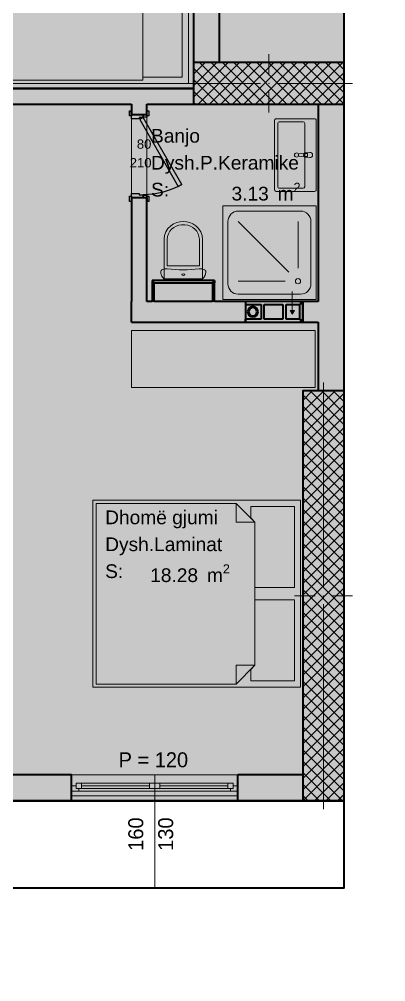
# Model space of a CAD drawing. Header units: millimetres. Extents: x 172821 to 253959, y -36092 to 17885.
# Drawn here: x 216482 to 220011, y -26089 to -16818 of the extents above; entities that cross this region are included whole.
import ezdxf
from ezdxf.enums import TextEntityAlignment as Align

# ---------------------------------------------------------------- set-up
doc = ezdxf.new("R2010")
doc.units = ezdxf.units.MM
doc.header["$MEASUREMENT"] = 0
doc.linetypes.add('Long Dashed', pattern=[2700, 1500, -1200])
for name, color, linetype, lineweight in [('A - Fill zone_Pen_No__22', 8, 'Continuous', 35), ('A - kanalet e ventilimit_Pen_No__22', 8, 'Continuous', 35), ('A - Mobilimi_Pen_No__18', 9, 'Continuous', 15), ('A - Muret_Pen_No__22', 8, 'Continuous', 35), ('A - Pllaka meskatit_Pen_No__121', 255, 'Continuous', 0), ('A - Pllaka meskatit_Pen_No__22', 8, 'Continuous', 35), ('A - Sanitaria_Pen_No__18', 9, 'Continuous', 15), ('A - Shtyllat_Pen_No__101', 252, 'Continuous', 13), ('A - Shtyllat_Pen_No__22', 8, 'Continuous', 35), ('ARCHICAD Doors_Pen_No__42', 8, 'Continuous', 25), ('ARCHICAD Windows_Pen_No__101', 252, 'Continuous', 13), ('ARCHICAD Zone Stamps_Pen_No__101', 252, 'Continuous', 13)]:
    doc.layers.add(name, color=color, linetype=linetype, lineweight=lineweight)
for name, color, linetype, lineweight, true_color in [('A - Fill zone_Pen_No__255', 7, 'Continuous', 13, 0xe8e8e8), ('A - Fleta_Pen_No__61', 7, 'Continuous', 20, 0x6a6a6a), ('A - kanalet e ventilimit_Pen_No__176', 7, 'Continuous', 15, 0x93a0c6), ('A - kanalet e ventilimit_Pen_No__82', 7, 'Continuous', 20, 0xaaaaaa), ('A - Muret_Pen_No__82', 7, 'Continuous', 20, 0xaaaaaa), ('ARCHICAD Door Markers_Pen_No__112', 7, 'Continuous', 13, 0xd5aaaa), ('ARCHICAD Window Markers_Pen_No__111', 7, 'Continuous', 13, 0xccccff), ('Model Unit - Zone_Pen_No__102', 7, 'Continuous', 13, 0xcccccc)]:
    doc.layers.add(name, color=color, linetype=linetype, lineweight=lineweight, true_color=true_color)
for name, color, linetype in [('A - kanalet e ventilimit', 7, 'Continuous'), ('A - Muret', 7, 'Continuous'), ('A - Pllaka meskatit', 7, 'Continuous'), ('A - Shtyllat', 7, 'Continuous'), ('ARCHICAD Window Markers', 7, 'Continuous'), ('Model Unit - Zone', 7, 'Continuous')]:
    doc.layers.add(name, color=color, linetype=linetype)
doc.styles.add('GENERATED_STYLE_1', font='GOTHIC.TTF')
doc.styles.add('GENERATED_STYLE_2', font='arial.ttf')
pattern_1 = [(45, (0, 0), (-55.154327, 55.154327), []), (135, (0, 0), (55.154327, 55.154327), [])]

# ---------------------------------------------------------------- blocks, each defined once
blk = doc.blocks.new('Slab_2', base_point=(200111.1, -17336.2))
at = {"layer": 'A - Pllaka meskatit_Pen_No__121', "color": 255, "linetype": 'Continuous', "lineweight": 0, "flags": 128}
blk.add_lwpolyline([(200111.1, -17336.2), (201811.1, -17336.2), (201811.1, -27491.2), (208931.1, -27491.2), (208931.1, -25184.9), (213281.1, -25184.9), (213281.1, -24347.5), (216161.1, -24347.5), (219611.1, -24347.5), (219611.1, -19536.2), (219611.1, -17236.2), (219611.1, -15266.2), (220011.1, -15266.2), (220011.1, -11608.9), (218411.1, -11608.9), (218411.1, -10266.2), (200461.1, -10266.2), (200461.1, -14466.2), (200111.1, -14466.2)], close=True, dxfattribs=at)
blk = doc.blocks.new('Slab_4', base_point=(213281.1, -25184.9))
at = {"layer": 'A - Pllaka meskatit_Pen_No__22', "color": 8, "linetype": 'Continuous', "lineweight": 35, "flags": 128}
blk.add_lwpolyline([(213281.1, -25184.9), (219611.1, -25184.9), (219611.1, -24347.5), (213281.1, -24347.5)], close=True, dxfattribs=at)
blk = doc.blocks.new('Dhomë gjumi_Dysh.Laminat _20', base_point=(217885.2, -21882.7))
at = {"layer": 'ARCHICAD Zone Stamps_Pen_No__101', "color": 252, "lineweight": 13, "insert": (217742.4, -22068.4), "char_height": 132, "attachment_point": 1, "style": 'GENERATED_STYLE_2'}
blk.add_mtext('\\A1;{\\pql;\\pt0,6060;\\fArial|b0|i0|c0|p34;18.28\\fArial|b0|i0|c0|p34;\\A1{\\H.66x;\\S^  ;}\\fArial|b0|i0|c0|p34; m\\fArial|b0|i0|c0|p34;\\A1{\\H.66x;\\S2^  ;}}', dxfattribs=at)
at = {"layer": 'ARCHICAD Zone Stamps_Pen_No__101', "color": 252, "lineweight": 13, "style": 'GENERATED_STYLE_2'}
for tag, p in [('ROOM_NAME', (217308.9, -21549.8)), ('DUMMY_849', (218461.5, -21519.7)), ('DUMMY_850', (218461.5, -21779)), ('ROOM_NUMBER', (217308.9, -21809.1)), ('measuredAreaCode', (217308.9, -22068.4))]:
    blk.add_attdef(tag, text='', height=132, dxfattribs=at).set_placement(p, align=Align.TOP_LEFT)
blk = doc.blocks.new('Banjo_Dysh.P.Keramike_21', base_point=(218447.5, -18207.8))
at = {"layer": 'ARCHICAD Zone Stamps_Pen_No__101', "color": 252, "lineweight": 13, "insert": (218525.6, -18393.6), "char_height": 132, "attachment_point": 1, "style": 'GENERATED_STYLE_2'}
blk.add_mtext('\\A1;{\\pql;\\pt0,6060;\\fArial|b0|i0|c0|p34;3.13\\fArial|b0|i0|c0|p34;\\A1{\\H.66x;\\S^  ;}\\fArial|b0|i0|c0|p34; m\\fArial|b0|i0|c0|p34;\\A1{\\H.66x;\\S2^  ;}}', dxfattribs=at)
at = {"layer": 'ARCHICAD Zone Stamps_Pen_No__101', "color": 252, "lineweight": 13, "style": 'GENERATED_STYLE_2'}
for tag, p in [('ROOM_NAME', (217750.5, -17875)), ('DUMMY_849', (219144.4, -17844.8)), ('ROOM_NUMBER', (217750.5, -18134.3)), ('DUMMY_850', (219144.4, -18104.1)), ('measuredAreaCode', (217750.5, -18393.6))]:
    blk.add_attdef(tag, text='', height=132, dxfattribs=at).set_placement(p, align=Align.TOP_LEFT)
blk = doc.blocks.new('Shower Tray 25_2')
at = {"layer": 'A - Sanitaria_Pen_No__18', "color": 9, "linetype": 'Continuous', "lineweight": 15}
for p, q in [((750, 850), (150, 850)), ((50, 750), (50, 150)), ((175, 300), (175, 750)), ((263.4, 263.4), (750, 750)), ((850, 150), (850, 750)), ((300, 175), (750, 175)), ((150, 50), (750, 50))]:
    blk.add_line(p, q, dxfattribs=at)
at = {"layer": 'A - Sanitaria_Pen_No__18', "color": 9, "linetype": 'Continuous', "lineweight": 15, "flags": 128}
blk.add_lwpolyline([(900, 0), (900, 900), (0, 900), (0, 0)], close=True, dxfattribs=at)
at = {"layer": 'A - Sanitaria_Pen_No__18', "color": 9, "linetype": 'Continuous', "lineweight": 15}
blk.add_circle((175, 175), 25, dxfattribs=at)
for centre, start, end in [((150, 750), 90, 180), ((750, 750), 0, 90), ((150, 150), 180, 270), ((750, 150), 270, 0)]:
    blk.add_arc(centre, 100, start, end, dxfattribs=at)
blk = doc.blocks.new('Slab_6', base_point=(200111.1, -17336.2))
at = {"layer": 'A - Pllaka meskatit_Pen_No__22', "color": 8, "linetype": 'Continuous', "lineweight": 35, "flags": 128}
blk.add_lwpolyline([(200111.1, -17336.2), (201811.1, -17336.2), (201811.1, -27491.2), (208931.1, -27491.2), (208931.1, -25184.9), (213281.1, -25184.9), (213281.1, -24347.5), (216161.1, -24347.5), (219611.1, -24347.5), (219611.1, -19536.2), (219611.1, -17236.2), (219611.1, -15266.2), (220011.1, -15266.2), (220011.1, -11608.9), (218411.1, -11608.9), (218411.1, -10266.2), (200461.1, -10266.2), (200461.1, -14466.2), (200111.1, -14466.2)], close=True, dxfattribs=at)
blk = doc.blocks.new('Double Sash Window 25_2')
at = {"layer": 'ARCHICAD Windows_Pen_No__101', "color": 252, "linetype": 'Continuous', "lineweight": 13}
for p, q in [((-1200, 105), (1200, 105)), ((1200, 105), (-1200, 105)), ((-1200, 105), (-1200, -95)), ((-1200, 0), (-1200, 105)), ((1200, -95), (1200, 105)), ((1200, 0), (1200, 105)), ((-1200, 0), (-1155, 0)), ((-1200, -50), (-1200, 0)), ((-1200, -50), (-1200, 0)), ((-1155, 25), (-1105, 25)), ((-1155, -25), (-1155, 25)), ((-1155, 0), (-1155, -25)), ((-1105, 25), (-50, 25)), ((-1105, 25), (-1105, -25)), ((-1105, 25), (-50, 25)), ((-1105, 0), (-50, 0)), ((-50, -25), (-50, 25)), ((-50, 25), (0, 25)), ((0, 25), (0, -25)), ((0, 25), (50, 25)), ((0, -25), (0, 25)), ((50, 25), (1105, 25)), ((50, 25), (50, -25)), ((50, 25), (1105, 25)), ((50, 0), (1105, 0)), ((1105, -25), (1105, 25)), ((1105, 25), (1155, 25)), ((1155, 25), (1155, -25)), ((1155, -25), (1155, 0)), ((1155, 0), (1200, 0)), ((1200, -50), (1200, 0)), ((1200, -50), (1200, 0)), ((-1130, -50), (-1200, -50)), ((-1200, -145), (-1200, -50)), ((-1155, -25), (-1130, -25)), ((-1105, -25), (-1155, -25)), ((-1130, -25), (-1130, -50)), ((0, -50), (-1130, -50)), ((-50, -25), (-1105, -25)), ((0, -25), (-50, -25)), ((50, -25), (0, -25)), ((1130, -50), (0, -50)), ((1105, -25), (50, -25)), ((1155, -25), (1105, -25)), ((1130, -50), (1130, -25)), ((1130, -25), (1155, -25)), ((1200, -50), (1130, -50)), ((1200, -145), (1200, -50)), ((-1200, -95), (1200, -95)), ((-1200, -145), (1200, -145))]:
    blk.add_line(p, q, dxfattribs=at)
blk = doc.blocks.new('W Marker 25_31')
at = {"layer": 'ARCHICAD Window Markers_Pen_No__111', "color": 254, "linetype": 'Continuous', "lineweight": 13, "true_color": 0xccccff}
blk.add_line((476, -1090), (476, 0), dxfattribs=at)
at = {"layer": 'ARCHICAD Window Markers_Pen_No__111', "color": 254, "lineweight": 13, "true_color": 0xccccff, "insert": (240.9, 32.3), "char_height": 144, "attachment_point": 7, "style": 'GENERATED_STYLE_1'}
blk.add_mtext('\\A1;{\\pql;\\pt0;\\fCentury Gothic|b0|i0|c0|p34;P = 0\\fCentury Gothic|b0|i0|c0|p34;\\A1{\\H.66x;\\S^  ;}\\fCentury Gothic|b0|i0|c0|p34;\\fCentury Gothic|b0|i0|c0|p34;}', dxfattribs=at)
at = {"layer": 'ARCHICAD Window Markers_Pen_No__111', "color": 254, "lineweight": 13, "true_color": 0xccccff, "char_height": 144, "attachment_point": 7, "rotation": 270, "style": 'GENERATED_STYLE_1'}
for s, insert in [('\\A1;{\\pql;\\pt0;\\fCentury Gothic|b0|i0|c0|p34;250\\fCentury Gothic|b0|i0|c0|p34;\\A1{\\H.66x;\\S^  ;}\\fCentury Gothic|b0|i0|c0|p34;\\fCentury Gothic|b0|i0|c0|p34;}', (256.4, -392.5)), ('\\A1;{\\pql;\\pt0;\\fCentury Gothic|b0|i0|c0|p34;240\\fCentury Gothic|b0|i0|c0|p34;\\A1{\\H.66x;\\S^  ;}\\fCentury Gothic|b0|i0|c0|p34;\\fCentury Gothic|b0|i0|c0|p34;}', (544.4, -392.5))]:
    blk.add_mtext(s, dxfattribs=dict(at, insert=insert))
blk = doc.blocks.new('Double Sash Window 25_3')
at = {"layer": 'ARCHICAD Windows_Pen_No__101', "color": 252, "linetype": 'Continuous', "lineweight": 13}
for p, q in [((-600, 105), (600, 105)), ((600, 105), (-600, 105)), ((-600, 105), (-600, -95)), ((-600, 0), (-600, 105)), ((600, -95), (600, 105)), ((600, 0), (600, 105)), ((-600, 0), (-555, 0)), ((-600, -50), (-600, 0)), ((-600, -50), (-600, 0)), ((-555, 25), (-505, 25)), ((-555, -25), (-555, 25)), ((-555, 0), (-555, -25)), ((-505, 25), (-50, 25)), ((-505, 25), (-505, -25)), ((-505, 25), (-50, 25)), ((-505, 0), (-50, 0)), ((-50, -25), (-50, 25)), ((-50, 25), (0, 25)), ((0, 25), (0, -25)), ((0, 25), (50, 25)), ((0, -25), (0, 25)), ((50, 25), (505, 25)), ((50, 25), (50, -25)), ((50, 25), (505, 25)), ((50, 0), (505, 0)), ((505, -25), (505, 25)), ((505, 25), (555, 25)), ((555, 25), (555, -25)), ((555, -25), (555, 0)), ((555, 0), (600, 0)), ((600, -50), (600, 0)), ((600, -50), (600, 0)), ((-530, -50), (-600, -50)), ((-600, -145), (-600, -50)), ((-555, -25), (-530, -25)), ((-505, -25), (-555, -25)), ((-530, -25), (-530, -50)), ((0, -50), (-530, -50)), ((-50, -25), (-505, -25)), ((0, -25), (-50, -25)), ((50, -25), (0, -25)), ((530, -50), (0, -50)), ((505, -25), (50, -25)), ((555, -25), (505, -25)), ((530, -50), (530, -25)), ((530, -25), (555, -25)), ((600, -50), (530, -50)), ((600, -145), (600, -50)), ((-600, -95), (600, -95)), ((-600, -145), (600, -145))]:
    blk.add_line(p, q, dxfattribs=at)
blk = doc.blocks.new('W Marker 25_32')
at = {"layer": 'ARCHICAD Window Markers_Pen_No__111', "color": 254, "linetype": 'Continuous', "lineweight": 13, "true_color": 0xccccff}
blk.add_line((-122.8, -1090), (-122.8, 0), dxfattribs=at)
at = {"layer": 'ARCHICAD Window Markers_Pen_No__111', "color": 254, "lineweight": 13, "true_color": 0xccccff, "insert": (-357.9, 32.3), "char_height": 144, "attachment_point": 7, "style": 'GENERATED_STYLE_1'}
blk.add_mtext('\\A1;{\\pql;\\pt0;\\fCentury Gothic|b0|i0|c0|p34;P = 0\\fCentury Gothic|b0|i0|c0|p34;\\A1{\\H.66x;\\S^  ;}\\fCentury Gothic|b0|i0|c0|p34;\\fCentury Gothic|b0|i0|c0|p34;}', dxfattribs=at)
at = {"layer": 'ARCHICAD Window Markers_Pen_No__111', "color": 254, "lineweight": 13, "true_color": 0xccccff, "char_height": 144, "attachment_point": 7, "rotation": 270, "style": 'GENERATED_STYLE_1'}
for s, insert in [('\\A1;{\\pql;\\pt0;\\fCentury Gothic|b0|i0|c0|p34;250\\fCentury Gothic|b0|i0|c0|p34;\\A1{\\H.66x;\\S^  ;}\\fCentury Gothic|b0|i0|c0|p34;\\fCentury Gothic|b0|i0|c0|p34;}', (-342.4, -392.5)), ('\\A1;{\\pql;\\pt0;\\fCentury Gothic|b0|i0|c0|p34;120\\fCentury Gothic|b0|i0|c0|p34;\\A1{\\H.66x;\\S^  ;}\\fCentury Gothic|b0|i0|c0|p34;\\fCentury Gothic|b0|i0|c0|p34;}', (-54.4, -392.5))]:
    blk.add_mtext(s, dxfattribs=dict(at, insert=insert))
blk = doc.blocks.new('Wall_27', base_point=(218411.1, -17436.2))
at = {"layer": 'A - Muret_Pen_No__82', "linetype": 'Continuous', "lineweight": 0, "true_color": 0xd4d4d4}
for points in [[(218161.1, -10666.2), (218161.1, -11858.9), (218411.1, -11858.9), (218411.1, -10666.2)], [(218161.1, -14258.9), (218161.1, -14736.2), (218411.1, -14736.2), (218411.1, -14258.9)], [(218161.1, -17236.2), (218411.1, -17236.2), (218411.1, -15936.2), (218161.1, -15936.2)]]:
    blk.add_hatch(color=254, dxfattribs=at).paths.add_polyline_path(points)
at = {"layer": 'A - Muret_Pen_No__22', "color": 8, "linetype": 'Continuous', "lineweight": 35}
for p, q in [((218266.1, -11858.9), (218161.1, -11858.9)), ((218316.1, -11858.9), (218266.1, -11858.9)), ((218411.1, -11858.9), (218316.1, -11858.9)), ((218266.1, -14258.9), (218161.1, -14258.9)), ((218316.1, -14258.9), (218266.1, -14258.9)), ((218411.1, -14258.9), (218316.1, -14258.9)), ((218266.1, -14736.2), (218161.1, -14736.2)), ((218316.1, -14736.2), (218266.1, -14736.2)), ((218411.1, -14736.2), (218316.1, -14736.2)), ((218266.1, -15936.2), (218161.1, -15936.2)), ((218316.1, -15936.2), (218266.1, -15936.2)), ((218411.1, -15936.2), (218316.1, -15936.2))]:
    blk.add_line(p, q, dxfattribs=at)
at = {"layer": 'A - Muret_Pen_No__22', "color": 8, "linetype": 'Continuous', "lineweight": 35, "flags": 128}
for points in [[(218161.1, -10666.2), (218161.1, -11858.9)], [(218411.1, -11608.9), (218411.1, -10666.2)], [(218411.1, -11858.9), (218411.1, -11808.9)], [(218161.1, -14258.9), (218161.1, -14436.2)], [(218411.1, -14736.2), (218411.1, -14258.9)], [(218161.1, -14586.2), (218161.1, -14736.2)], [(218161.1, -15936.2), (218161.1, -17236.2)], [(218411.1, -17236.2), (218411.1, -15936.2)]]:
    blk.add_lwpolyline(points, dxfattribs=at)
at = {"layer": 'ARCHICAD Window Markers', "color": 254, "lineweight": 13, "true_color": 0xccccff, "rotation": 90}
for name, p in [('W Marker 25_31', (218161.1, -13058.9)), ('W Marker 25_32', (218161.1, -15336.2))]:
    blk.add_blockref(name, p, dxfattribs=at)
at = {"layer": 'ARCHICAD Windows_Pen_No__101', "color": 252, "linetype": 'Continuous', "lineweight": 13, "xscale": -1, "zscale": 1000, "rotation": 90}
for name, p in [('Double Sash Window 25_2', (218266.1, -13058.9)), ('Double Sash Window 25_3', (218266.1, -15336.2))]:
    blk.add_blockref(name, p, dxfattribs=at)
blk = doc.blocks.new('Wall_61', base_point=(219611.1, -19536.2))
at = {"layer": 'A - Muret_Pen_No__82', "linetype": 'Continuous', "lineweight": 0, "true_color": 0xd4d4d4}
blk.add_hatch(color=254, dxfattribs=at).paths.add_polyline_path([(219361.1, -20397.5), (219611.1, -20397.5), (219611.1, -19536.2), (219361.1, -19536.2)])
at = {"layer": 'A - Muret_Pen_No__22', "color": 8, "linetype": 'Continuous', "lineweight": 35, "flags": 128}
for points in [[(219611.1, -20397.5), (219611.1, -19536.2)], [(219361.1, -19736.2), (219361.1, -20397.5)]]:
    blk.add_lwpolyline(points, dxfattribs=at)
blk = doc.blocks.new('Wall_66', base_point=(218660.1, -19536.2))
at = {"layer": 'A - Muret_Pen_No__82', "linetype": 'Continuous', "lineweight": 0, "true_color": 0xd4d4d4}
for points in [[(217711.1, -19536.2), (217561.1, -19536.2), (217561.1, -19736.2)], [(217711.1, -19536.2), (217561.1, -19736.2), (217711.1, -19736.2)], [(217711.1, -19736.2), (218660.1, -19736.2), (218660.1, -19536.2), (217711.1, -19536.2)]]:
    blk.add_hatch(color=254, dxfattribs=at).paths.add_polyline_path(points)
at = {"layer": 'A - Muret_Pen_No__22', "color": 8, "linetype": 'Continuous', "lineweight": 35, "flags": 128}
for points in [[(217561.1, -19736.2), (217561.1, -19536.2)], [(217761.1, -19536.2), (217711.1, -19536.2)], [(218341.1, -19536.2), (217781.1, -19536.2)], [(218660.1, -19536.2), (218361.1, -19536.2)], [(218660.1, -19536.2), (218660.1, -19736.2)], [(217561.1, -19736.2), (218660.1, -19736.2)]]:
    blk.add_lwpolyline(points, dxfattribs=at)
blk = doc.blocks.new('Double Sash Window 25')
at = {"layer": 'ARCHICAD Windows_Pen_No__101', "color": 252, "linetype": 'Continuous', "lineweight": 13}
for p, q in [((-800, 105), (800, 105)), ((800, 105), (-800, 105)), ((-800, 105), (-800, -95)), ((-800, 0), (-800, 105)), ((800, -95), (800, 105)), ((800, 0), (800, 105)), ((-800, 0), (-755, 0)), ((-800, -50), (-800, 0)), ((-800, -50), (-800, 0)), ((-755, 25), (-705, 25)), ((-755, -25), (-755, 25)), ((-755, 0), (-755, -25)), ((-705, 25), (-50, 25)), ((-705, 25), (-705, -25)), ((-705, 25), (-50, 25)), ((-705, 0), (-50, 0)), ((-50, -25), (-50, 25)), ((-50, 25), (0, 25)), ((0, 25), (0, -25)), ((0, 25), (50, 25)), ((0, -25), (0, 25)), ((50, 25), (705, 25)), ((50, 25), (50, -25)), ((50, 25), (705, 25)), ((50, 0), (705, 0)), ((705, -25), (705, 25)), ((705, 25), (755, 25)), ((755, 25), (755, -25)), ((755, -25), (755, 0)), ((755, 0), (800, 0)), ((800, -50), (800, 0)), ((800, -50), (800, 0)), ((-730, -50), (-800, -50)), ((-800, -145), (-800, -50)), ((-755, -25), (-730, -25)), ((-705, -25), (-755, -25)), ((-730, -25), (-730, -50)), ((0, -50), (-730, -50)), ((-50, -25), (-705, -25)), ((0, -25), (-50, -25)), ((50, -25), (0, -25)), ((730, -50), (0, -50)), ((705, -25), (50, -25)), ((755, -25), (705, -25)), ((730, -50), (730, -25)), ((730, -25), (755, -25)), ((800, -50), (730, -50)), ((800, -145), (800, -50)), ((-800, -95), (800, -95)), ((-800, -145), (800, -145))]:
    blk.add_line(p, q, dxfattribs=at)
blk = doc.blocks.new('W Marker 25_6')
at = {"layer": 'ARCHICAD Window Markers_Pen_No__111', "color": 254, "linetype": 'Continuous', "lineweight": 13, "true_color": 0xccccff}
blk.add_line((0, 840), (0, -250), dxfattribs=at)
at = {"layer": 'ARCHICAD Window Markers_Pen_No__111', "color": 254, "lineweight": 13, "true_color": 0xccccff, "char_height": 144, "attachment_point": 7, "style": 'GENERATED_STYLE_1'}
for s, insert, rotation in [('\\A1;{\\pql;\\pt0;\\fCentury Gothic|b0|i0|c0|p34;130\\fCentury Gothic|b0|i0|c0|p34;\\A1{\\H.66x;\\S^  ;}\\fCentury Gothic|b0|i0|c0|p34;\\fCentury Gothic|b0|i0|c0|p34;}', (-219.7, 480), 270), ('\\A1;{\\pql;\\pt0;\\fCentury Gothic|b0|i0|c0|p34;160\\fCentury Gothic|b0|i0|c0|p34;\\A1{\\H.66x;\\S^  ;}\\fCentury Gothic|b0|i0|c0|p34;\\fCentury Gothic|b0|i0|c0|p34;}', (68.3, 480), 270), ('\\A1;{\\pql;\\pt0;\\fCentury Gothic|b0|i0|c0|p34;P = 120\\fCentury Gothic|b0|i0|c0|p34;\\A1{\\H.66x;\\S^  ;}\\fCentury Gothic|b0|i0|c0|p34;\\fCentury Gothic|b0|i0|c0|p34;}', (347.6, -282.3), 180)]:
    blk.add_mtext(s, dxfattribs=dict(at, insert=insert, rotation=rotation))
blk = doc.blocks.new('Wall_138', base_point=(219611.1, -24347.5))
at = {"layer": 'A - Muret_Pen_No__82', "linetype": 'Continuous', "lineweight": 0, "true_color": 0xd4d4d4}
for points in [[(215471.1, -24347.5), (216986.1, -24347.5), (216986.1, -24097.5), (215471.1, -24097.5)], [(218586.1, -24347.5), (219211.1, -24347.5), (219211.1, -24097.5), (218586.1, -24097.5)]]:
    blk.add_hatch(color=254, dxfattribs=at).paths.add_polyline_path(points)
at = {"layer": 'A - Muret_Pen_No__22', "color": 8, "linetype": 'Continuous', "lineweight": 35}
for p, q in [((216986.1, -24202.5), (216986.1, -24097.5)), ((218586.1, -24202.5), (218586.1, -24097.5)), ((216986.1, -24252.5), (216986.1, -24202.5)), ((216986.1, -24347.5), (216986.1, -24252.5)), ((218586.1, -24252.5), (218586.1, -24202.5)), ((218586.1, -24347.5), (218586.1, -24252.5))]:
    blk.add_line(p, q, dxfattribs=at)
at = {"layer": 'A - Muret_Pen_No__22', "color": 8, "linetype": 'Continuous', "lineweight": 35, "flags": 128}
for points in [[(216986.1, -24097.5), (216361.1, -24097.5)], [(219211.1, -24097.5), (218586.1, -24097.5)], [(215471.1, -24347.5), (216986.1, -24347.5)], [(218586.1, -24347.5), (219211.1, -24347.5)]]:
    blk.add_lwpolyline(points, dxfattribs=at)
at = {"layer": 'ARCHICAD Window Markers', "color": 254, "lineweight": 13, "true_color": 0xccccff, "rotation": 180}
blk.add_blockref('W Marker 25_6', (217786.1, -24347.5), dxfattribs=at)
at = {"layer": 'ARCHICAD Windows_Pen_No__101', "color": 252, "linetype": 'Continuous', "lineweight": 13, "zscale": 1000}
blk.add_blockref('Double Sash Window 25', (217786.1, -24202.5), dxfattribs=at)
blk = doc.blocks.new('Door 25_2')
at = {"layer": 'ARCHICAD Doors_Pen_No__42', "color": 8, "linetype": 'Continuous', "lineweight": 25}
for p, q in [((-292.3, 337.4), (-272.3, 372)), ((-272.3, 372), (372, 0)), ((352, -34.6), (-292.3, 337.4)), ((-387, 54), (-437, 54)), ((-437, 54), (-437, 35)), ((-437, 35), (-387, 35)), ((-400, 35), (-437, 35)), ((-400, 35), (-437, 35)), ((-375, 35), (-400, 35)), ((-400, 35), (-400, 0)), ((-400, 0), (-400, 35)), ((-400, 0), (-400, 35)), ((-400, 0), (-375, 0)), ((-372, 0), (-400, 0)), ((-400, 0), (-400, -115)), ((-400, -115), (-400, 0)), ((-400, -115), (-400, 0)), ((-387, 35), (-387, 54)), ((-375, 0), (-375, 35)), ((-372, -40), (-372, 0)), ((372, 0), (352, -34.6)), ((400, 0), (372, 0)), ((372, 0), (372, -40)), ((400, 35), (375, 35)), ((375, 35), (375, 0)), ((375, 0), (400, 0)), ((437, 54), (387, 54)), ((387, 54), (387, 35)), ((387, 35), (437, 35)), ((400, 0), (400, 35)), ((400, 0), (400, 35)), ((400, 0), (400, 35)), ((400, 35), (437, 35)), ((400, 35), (437, 35)), ((400, -115), (400, 0)), ((400, -115), (400, 0)), ((400, -115), (400, 0)), ((437, 35), (437, 54)), ((-360, -40), (-372, -40)), ((-360, -115), (-360, -40)), ((372, -40), (360, -40)), ((360, -40), (360, -115)), ((-387, -115), (-437, -115)), ((-437, -115), (-437, -134)), ((-400, -115), (-437, -115)), ((-400, -115), (-437, -115)), ((-437, -134), (-387, -134)), ((-400, -115), (-360, -115)), ((-387, -134), (-387, -115)), ((360, -115), (400, -115)), ((437, -115), (387, -115)), ((387, -115), (387, -134)), ((387, -134), (437, -134)), ((400, -115), (437, -115)), ((400, -115), (437, -115)), ((437, -134), (437, -115))]:
    blk.add_line(p, q, dxfattribs=at)
blk.add_arc((372, 0), 744, 150, 180, dxfattribs=at)
blk = doc.blocks.new('D Marker 22')
at = {"layer": 'ARCHICAD Door Markers_Pen_No__112', "color": 9, "lineweight": 13, "true_color": 0xd5aaaa, "style": 'GENERATED_STYLE_2'}
for tag, p in [('AC_MarkerText_3', (-165.9, -155.7)), ('AC_MarkerText_2', (14.1, -224))]:
    blk.add_attdef(tag, text='', height=90, rotation=270, dxfattribs=at).set_placement(p, align=Align.BOTTOM_LEFT)
blk = doc.blocks.new('Wall_146', base_point=(217561.1, -19536.2))
at = {"layer": 'A - Muret_Pen_No__82', "linetype": 'Continuous', "lineweight": 0, "true_color": 0xd4d4d4}
for points in [[(217711.1, -17636.2), (217561.1, -17636.2), (217561.1, -17736.2), (217711.1, -17736.2)], [(217561.1, -18536.2), (217561.1, -19536.2), (217711.1, -19536.2), (217711.1, -18536.2)]]:
    blk.add_hatch(color=254, dxfattribs=at).paths.add_polyline_path(points)
at = {"layer": 'A - Muret_Pen_No__22', "color": 8, "linetype": 'Continuous', "lineweight": 35}
for p, q in [((217561.1, -17736.2), (217561.1, -17699.2)), ((217711.1, -17736.2), (217711.1, -17699.2)), ((217561.1, -17736.2), (217676.1, -17736.2)), ((217676.1, -17736.2), (217711.1, -17736.2)), ((217561.1, -18536.2), (217561.1, -18573.2)), ((217561.1, -18536.2), (217676.1, -18536.2)), ((217676.1, -18536.2), (217711.1, -18536.2)), ((217711.1, -18536.2), (217711.1, -18573.2))]:
    blk.add_line(p, q, dxfattribs=at)
at = {"layer": 'A - Muret_Pen_No__22', "color": 8, "linetype": 'Continuous', "lineweight": 35, "flags": 128}
for points in [[(217561.1, -17636.2), (217561.1, -17736.2)], [(217711.1, -17736.2), (217711.1, -17636.2)], [(217561.1, -18536.2), (217561.1, -19536.2)], [(217711.1, -19536.2), (217711.1, -18536.2)]]:
    blk.add_lwpolyline(points, dxfattribs=at)
at = {"layer": 'ARCHICAD Door Markers_Pen_No__112', "color": 9, "lineweight": 13, "true_color": 0xd5aaaa}
ref = blk.add_blockref('D Marker 22', (217561.1, -18136.2), dxfattribs=dict(at, rotation=90))
ref.add_attrib('AC_MarkerText_2', '80', dxfattribs={"color": 9, "lineweight": 13, "true_color": 0xd5aaaa, "height": 90, "rotation": 360, "style": 'GENERATED_STYLE_2'}).set_placement((217614.2, -18092.6), align=Align.BOTTOM_LEFT)
ref.add_attrib('AC_MarkerText_3', '210', dxfattribs={"color": 9, "lineweight": 13, "true_color": 0xd5aaaa, "height": 90, "rotation": 360, "style": 'GENERATED_STYLE_2'}).set_placement((217545.9, -18272.6), align=Align.BOTTOM_LEFT)
at = {"layer": 'ARCHICAD Doors_Pen_No__42', "color": 8, "linetype": 'Continuous', "lineweight": 25, "xscale": -1, "zscale": 1000, "rotation": 270}
blk.add_blockref('Door 25_2', (217676.1, -18136.2), dxfattribs=at)
blk = doc.blocks.new('Wall_156', base_point=(219611.1, -17386.2))
at = {"layer": 'A - Muret_Pen_No__82', "linetype": 'Continuous', "lineweight": 0, "true_color": 0xd4d4d4}
blk.add_hatch(color=254, dxfattribs=at).paths.add_polyline_path([(219361.1, -17636.2), (219361.1, -19536.2), (219611.1, -19536.2), (219611.1, -17636.2)])
at = {"layer": 'A - Muret_Pen_No__22', "color": 8, "linetype": 'Continuous', "lineweight": 35, "flags": 128}
for points in [[(219361.1, -17636.2), (219361.1, -19536.2)], [(219611.1, -19536.2), (219611.1, -17636.2)]]:
    blk.add_lwpolyline(points, dxfattribs=at)
blk = doc.blocks.new('Wall_157', base_point=(218411.1, -17486.2))
at = {"layer": 'A - Muret_Pen_No__82', "linetype": 'Continuous', "lineweight": 0, "true_color": 0xd4d4d4}
blk.add_hatch(color=254, dxfattribs=at).paths.add_polyline_path([(215511.1, -17636.2), (218161.1, -17636.2), (218161.1, -17486.2), (215511.1, -17486.2)])
at = {"layer": 'A - Muret_Pen_No__22', "color": 8, "linetype": 'Continuous', "lineweight": 35, "flags": 128}
for points in [[(218161.1, -17486.2), (215511.1, -17486.2)], [(215511.1, -17636.2), (217561.1, -17636.2)], [(217711.1, -17636.2), (218161.1, -17636.2)]]:
    blk.add_lwpolyline(points, dxfattribs=at)
blk = doc.blocks.new('Wall_234', base_point=(217761.1, -19336.2))
at = {"layer": 'A - Muret_Pen_No__82', "linetype": 'Continuous', "lineweight": 0, "true_color": 0xd4d4d4}
for points in [[(217761.1, -19356.2), (217781.1, -19356.2), (217761.1, -19336.2)], [(217781.1, -19336.2), (217761.1, -19336.2), (217781.1, -19356.2)], [(217781.1, -19356.2), (218341.1, -19356.2), (218341.1, -19336.2), (217781.1, -19336.2)], [(218341.1, -19356.2), (218361.1, -19356.2), (218361.1, -19336.2)], [(218341.1, -19356.2), (218361.1, -19336.2), (218341.1, -19336.2)]]:
    blk.add_hatch(color=254, dxfattribs=at).paths.add_polyline_path(points)
at = {"layer": 'A - Muret_Pen_No__22', "color": 8, "linetype": 'Continuous', "lineweight": 35, "flags": 128}
for points in [[(217761.1, -19336.2), (217761.1, -19356.2)], [(218361.1, -19336.2), (217761.1, -19336.2)], [(217781.1, -19356.2), (218341.1, -19356.2)], [(218361.1, -19336.2), (218361.1, -19356.2)]]:
    blk.add_lwpolyline(points, dxfattribs=at)
blk = doc.blocks.new('Wall_235', base_point=(217761.1, -19336.2))
at = {"layer": 'A - Muret_Pen_No__82', "linetype": 'Continuous', "lineweight": 0, "true_color": 0xd4d4d4}
blk.add_hatch(color=254, dxfattribs=at).paths.add_polyline_path([(217761.1, -19356.2), (217761.1, -19536.2), (217781.1, -19536.2), (217781.1, -19356.2)])
at = {"layer": 'A - Muret_Pen_No__22', "color": 8, "linetype": 'Continuous', "lineweight": 35, "flags": 128}
for points in [[(217761.1, -19356.2), (217761.1, -19536.2)], [(217781.1, -19536.2), (217781.1, -19356.2)]]:
    blk.add_lwpolyline(points, dxfattribs=at)
blk = doc.blocks.new('Wall_236', base_point=(218361.1, -19336.2))
at = {"layer": 'A - Muret_Pen_No__82', "linetype": 'Continuous', "lineweight": 0, "true_color": 0xd4d4d4}
blk.add_hatch(color=254, dxfattribs=at).paths.add_polyline_path([(218341.1, -19356.2), (218341.1, -19536.2), (218361.1, -19536.2), (218361.1, -19356.2)])
at = {"layer": 'A - Muret_Pen_No__22', "color": 8, "linetype": 'Continuous', "lineweight": 35, "flags": 128}
for points in [[(218341.1, -19356.2), (218341.1, -19536.2)], [(218361.1, -19536.2), (218361.1, -19356.2)]]:
    blk.add_lwpolyline(points, dxfattribs=at)
blk = doc.blocks.new('Wall_354', base_point=(219211.1, -19536.2))
at = {"layer": 'A - kanalet e ventilimit_Pen_No__82', "linetype": 'Continuous', "lineweight": 0, "true_color": 0xd4d4d4}
for points in [[(219181.1, -19536.2), (218661.1, -19536.2), (218661.1, -19566.2), (219181.1, -19566.2)], [(219181.1, -19566.2), (219211.1, -19566.2), (219211.1, -19536.2)], [(219181.1, -19566.2), (219211.1, -19536.2), (219181.1, -19536.2)]]:
    blk.add_hatch(color=254, dxfattribs=at).paths.add_polyline_path(points)
at = {"layer": 'A - kanalet e ventilimit_Pen_No__22', "color": 8, "linetype": 'Continuous', "lineweight": 35, "flags": 128}
for points in [[(219211.1, -19536.2), (218661.1, -19536.2)], [(218661.1, -19536.2), (218661.1, -19566.2)], [(219211.1, -19536.2), (219211.1, -19566.2)], [(218661.1, -19566.2), (218811.1, -19566.2)], [(218841.1, -19566.2), (219021.1, -19566.2)], [(219051.1, -19566.2), (219181.1, -19566.2)]]:
    blk.add_lwpolyline(points, dxfattribs=at)
blk = doc.blocks.new('Wall_355', base_point=(218811.1, -19536.2))
at = {"layer": 'A - kanalet e ventilimit_Pen_No__82', "linetype": 'Continuous', "lineweight": 0, "true_color": 0xd4d4d4}
blk.add_hatch(color=254, dxfattribs=at).paths.add_polyline_path([(218811.1, -19566.2), (218811.1, -19706.2), (218841.1, -19706.2), (218841.1, -19566.2)])
at = {"layer": 'A - kanalet e ventilimit_Pen_No__22', "color": 8, "linetype": 'Continuous', "lineweight": 35, "flags": 128}
for points in [[(218811.1, -19566.2), (218811.1, -19706.2)], [(218841.1, -19706.2), (218841.1, -19566.2)]]:
    blk.add_lwpolyline(points, dxfattribs=at)
blk = doc.blocks.new('Wall_356', base_point=(218661.1, -19736.2))
at = {"layer": 'A - kanalet e ventilimit_Pen_No__82', "linetype": 'Continuous', "lineweight": 0, "true_color": 0xd4d4d4}
for points in [[(219181.1, -19706.2), (218661.1, -19706.2), (218661.1, -19736.2), (219181.1, -19736.2)], [(219181.1, -19706.2), (219211.1, -19736.2), (219211.1, -19706.2)], [(219181.1, -19736.2), (219211.1, -19736.2), (219181.1, -19706.2)]]:
    blk.add_hatch(color=254, dxfattribs=at).paths.add_polyline_path(points)
at = {"layer": 'A - kanalet e ventilimit_Pen_No__22', "color": 8, "linetype": 'Continuous', "lineweight": 35, "flags": 128}
for points in [[(218811.1, -19706.2), (218661.1, -19706.2)], [(218661.1, -19736.2), (218661.1, -19706.2)], [(218661.1, -19736.2), (219211.1, -19736.2)], [(219021.1, -19706.2), (218841.1, -19706.2)], [(219181.1, -19706.2), (219051.1, -19706.2)], [(219211.1, -19736.2), (219211.1, -19706.2)]]:
    blk.add_lwpolyline(points, dxfattribs=at)
blk = doc.blocks.new('Wall_357', base_point=(219211.1, -19736.2))
at = {"layer": 'A - kanalet e ventilimit_Pen_No__82', "linetype": 'Continuous', "lineweight": 0, "true_color": 0xd4d4d4}
blk.add_hatch(color=254, dxfattribs=at).paths.add_polyline_path([(219181.1, -19566.2), (219181.1, -19706.2), (219211.1, -19706.2), (219211.1, -19566.2)])
at = {"layer": 'A - kanalet e ventilimit_Pen_No__22', "color": 8, "linetype": 'Continuous', "lineweight": 35, "flags": 128}
for points in [[(219181.1, -19566.2), (219181.1, -19706.2)], [(219211.1, -19706.2), (219211.1, -19566.2)]]:
    blk.add_lwpolyline(points, dxfattribs=at)
blk = doc.blocks.new('Wall_358', base_point=(219051.1, -19536.2))
at = {"layer": 'A - kanalet e ventilimit_Pen_No__82', "linetype": 'Continuous', "lineweight": 0, "true_color": 0xd4d4d4}
blk.add_hatch(color=254, dxfattribs=at).paths.add_polyline_path([(219021.1, -19566.2), (219021.1, -19706.2), (219051.1, -19706.2), (219051.1, -19566.2)])
at = {"layer": 'A - kanalet e ventilimit_Pen_No__22', "color": 8, "linetype": 'Continuous', "lineweight": 35, "flags": 128}
for points in [[(219021.1, -19566.2), (219021.1, -19706.2)], [(219051.1, -19706.2), (219051.1, -19566.2)]]:
    blk.add_lwpolyline(points, dxfattribs=at)
blk = doc.blocks.new('Wall_359', base_point=(218781.1, -19636.2))
at = {"layer": 'A - kanalet e ventilimit_Pen_No__82', "linetype": 'Continuous', "lineweight": 0, "true_color": 0xd4d4d4}
blk.add_hatch(color=254, dxfattribs=at).paths.add_polyline_path([(218781.1, -19636.2, 1), (218681.1, -19636.2), (218691.1, -19636.2, -1), (218771.1, -19636.2)])
at = {"layer": 'A - kanalet e ventilimit_Pen_No__22', "color": 8, "linetype": 'Continuous', "lineweight": 35}
for radius in [50, 40]:
    blk.add_arc((218731.1, -19636.2), radius, 0, 180, dxfattribs=at)
blk = doc.blocks.new('Wall_360', base_point=(218681.1, -19636.2))
at = {"layer": 'A - kanalet e ventilimit_Pen_No__82', "linetype": 'Continuous', "lineweight": 0, "true_color": 0xd4d4d4}
blk.add_hatch(color=254, dxfattribs=at).paths.add_polyline_path([(218681.1, -19636.2, 1), (218781.1, -19636.2), (218771.1, -19636.2, -1), (218691.1, -19636.2)])
at = {"layer": 'A - kanalet e ventilimit_Pen_No__22', "color": 8, "linetype": 'Continuous', "lineweight": 35}
for radius in [50, 40]:
    blk.add_arc((218731.1, -19636.2), radius, 180, 0, dxfattribs=at)
blk = doc.blocks.new('Wall_361', base_point=(219611.1, -19536.2))
at = {"layer": 'A - Muret_Pen_No__82', "linetype": 'Continuous', "lineweight": 0, "true_color": 0xd4d4d4}
blk.add_hatch(color=254, dxfattribs=at).paths.add_polyline_path([(219361.1, -19536.2), (219212.1, -19536.2), (219212.1, -19736.2), (219361.1, -19736.2)])
at = {"layer": 'A - Muret_Pen_No__22', "color": 8, "linetype": 'Continuous', "lineweight": 35, "flags": 128}
for points in [[(219361.1, -19536.2), (219212.1, -19536.2)], [(219212.1, -19536.2), (219212.1, -19736.2)], [(219212.1, -19736.2), (219361.1, -19736.2)]]:
    blk.add_lwpolyline(points, dxfattribs=at)
blk = doc.blocks.new('Column_34', base_point=(219411.1, -22372.5))
at = {"layer": 'A - Shtyllat_Pen_No__101', "linetype": 'Continuous', "lineweight": 13}
h = blk.add_hatch(dxfattribs=at)
h.set_pattern_fill('Concrete_Block', color=252, style=0, pattern_type=2)
h.set_pattern_definition(pattern_1)
h.paths.add_polyline_path([(219611.1, -20397.5), (219211.1, -20397.5), (219211.1, -24347.5), (219611.1, -24347.5)])
at = {"layer": 'A - Shtyllat_Pen_No__101', "color": 252, "linetype": 'Continuous', "lineweight": 13}
for p, q in [((219411.1, -22292.5), (219411.1, -20317.5)), ((219331.1, -22372.5), (219131.1, -22372.5)), ((219491.1, -22372.5), (219691.1, -22372.5)), ((219411.1, -22452.5), (219411.1, -24427.5))]:
    blk.add_line(p, q, dxfattribs=at)
blk.add_point((219411.1, -22372.5), dxfattribs=at)
at = {"layer": 'A - Shtyllat_Pen_No__22', "color": 8, "linetype": 'Continuous', "lineweight": 35, "flags": 128}
blk.add_lwpolyline([(219611.1, -20397.5), (219211.1, -20397.5), (219211.1, -24347.5), (219611.1, -24347.5)], close=True, dxfattribs=at)
blk = doc.blocks.new('Column_51', base_point=(218886.1, -17436.2))
at = {"layer": 'A - Shtyllat_Pen_No__101', "linetype": 'Continuous', "lineweight": 13}
h = blk.add_hatch(dxfattribs=at)
h.set_pattern_fill('Concrete_Block', color=252, style=0, pattern_type=2)
h.set_pattern_definition(pattern_1)
h.paths.add_polyline_path([(219611.1, -17636.2), (219611.1, -17236.2), (218161.1, -17236.2), (218161.1, -17636.2)])
at = {"layer": 'A - Shtyllat_Pen_No__101', "color": 252, "linetype": 'Continuous', "lineweight": 13}
for p, q in [((218886.1, -17356.2), (218886.1, -17156.2)), ((218806.1, -17436.2), (218081.1, -17436.2)), ((218886.1, -17516.2), (218886.1, -17716.2)), ((218966.1, -17436.2), (219691.1, -17436.2))]:
    blk.add_line(p, q, dxfattribs=at)
blk.add_point((218886.1, -17436.2), dxfattribs=at)
at = {"layer": 'A - Shtyllat_Pen_No__22', "color": 8, "linetype": 'Continuous', "lineweight": 35, "flags": 128}
blk.add_lwpolyline([(219611.1, -17636.2), (219611.1, -17236.2), (218161.1, -17236.2), (218161.1, -17636.2)], close=True, dxfattribs=at)
blk = doc.blocks.new('Bed 01 25')
at = {"layer": 'A - Mobilimi_Pen_No__18', "color": 9, "linetype": 'Continuous', "lineweight": 15}
for p, q in [((900, 2000), (0, 2000)), ((0, 2000), (0, 0)), ((900, 0), (900, 2000)), ((690, 1560), (690, 1380)), ((870, 1380), (690, 1380)), ((0, 0), (900, 0))]:
    blk.add_line(p, q, dxfattribs=at)
at = {"layer": 'A - Mobilimi_Pen_No__18', "color": 9, "linetype": 'Continuous', "lineweight": 15, "flags": 128}
for points in [[(690, 1560), (730, 1520), (840, 1520), (840, 1940), (60, 1940), (60, 1560)], [(30, 30), (870, 30), (870, 1380), (690, 1560), (30, 1560)]]:
    blk.add_lwpolyline(points, close=True, dxfattribs=at)
blk = doc.blocks.new('Bed Double 01 25')
at = {"layer": 'A - Mobilimi_Pen_No__18', "color": 9, "linetype": 'Continuous', "lineweight": 15}
for p, q in [((1800, 2000), (0, 2000)), ((0, 2000), (0, 0)), ((1800, 0), (1800, 2000)), ((210, 1560), (30, 1380)), ((900, 1560), (210, 1560)), ((210, 1560), (210, 1380)), ((1590, 1560), (900, 1560)), ((1770, 1380), (1590, 1560)), ((1590, 1560), (1590, 1380)), ((30, 1380), (30, 30)), ((30, 1380), (210, 1380)), ((1770, 1380), (1590, 1380)), ((1770, 30), (1770, 1380)), ((0, 0), (1800, 0)), ((30, 30), (900, 30)), ((900, 30), (1770, 30))]:
    blk.add_line(p, q, dxfattribs=at)
at = {"layer": 'A - Mobilimi_Pen_No__18', "color": 9, "linetype": 'Continuous', "lineweight": 15, "flags": 128}
for points in [[(840, 1560), (840, 1940), (60, 1940), (60, 1520), (170, 1520), (210, 1560)], [(1590, 1560), (1630, 1520), (1740, 1520), (1740, 1940), (960, 1940), (960, 1560)]]:
    blk.add_lwpolyline(points, close=True, dxfattribs=at)
blk = doc.blocks.new('Cupboard 25_4')
at = {"layer": 'A - Mobilimi_Pen_No__18', "color": 9, "linetype": 'Continuous', "lineweight": 15, "flags": 128}
blk.add_lwpolyline([(0, 0), (1770.3, 0), (1770.3, 550), (0, 550)], close=True, dxfattribs=at)
blk = doc.blocks.new('WC 25')
at = {"layer": 'A - Sanitaria_Pen_No__18', "color": 9, "linetype": 'Continuous', "lineweight": 15}
for p, q in [((0, -124.9), (-155, -124.9)), ((-155, -124.9), (-155, -379.9)), ((155, -124.9), (0, -124.9)), ((155, -379.9), (155, -124.9)), ((-15.6, -519.2), (15.6, -519.2))]:
    blk.add_line(p, q, dxfattribs=at)
at = {"layer": 'A - Sanitaria_Pen_No__18', "color": 9, "linetype": 'Continuous', "lineweight": 15, "flags": 128}
for points in [[(-186.8, 0), (-193.9, -7.9), (-200.1, -16), (-205.4, -24.3), (-209.7, -32.8), (-213.1, -41.3), (-215.5, -50), (-217, -58.7), (-217.5, -67.4), (-216.2, -73.5), (-212.4, -79.2), (-206.3, -84.4), (-198.2, -88.8), (-188.5, -92.1), (-177.6, -94.2), (-166.1, -95), (-154.5, -94.4), (-116.2, -90.9), (-77.6, -88.3), (-38.9, -86.8), (0, -86.3), (38.9, -86.8), (77.6, -88.3), (116.2, -90.9), (154.5, -94.4), (166.1, -95), (177.6, -94.2), (188.5, -92.1), (198.2, -88.8), (206.3, -84.4), (212.4, -79.2), (216.2, -73.5), (217.5, -67.4), (217, -58.7), (215.5, -50), (213.1, -41.3), (209.7, -32.8), (205.4, -24.3), (200.1, -16), (193.9, -7.9), (186.8, 0)], [(185, -380), (185, 0), (-185, 0), (-185, -380), (-180.7, -417.3), (-167.8, -452.7), (-147.3, -484.1), (-120, -510), (-92.8, -527.2), (-63.2, -539.7), (-32, -547.4), (0, -550), (32, -547.4), (63.2, -539.7), (92.8, -527.2), (120, -510), (147.3, -484.1), (167.8, -452.7), (180.7, -417.3)]]:
    blk.add_lwpolyline(points, close=True, dxfattribs=at)
at = {"layer": 'A - Sanitaria_Pen_No__18', "color": 9, "linetype": 'Continuous', "lineweight": 15}
for centre, start, end in [((-8.9, -373.1), 182.66001, 267.38831), ((8.9, -373.1), 272.61169, 357.33999)]:
    blk.add_arc(centre, 146.2, start, end, dxfattribs=at)
blk.add_ellipse((0, -39.4), major_axis=(15, 0), ratio=0.524717, dxfattribs=at)
blk = doc.blocks.new('Basin 25_4')
at = {"layer": 'A - Sanitaria_Pen_No__18', "color": 9, "linetype": 'Continuous', "lineweight": 15}
for p, q in [((-13.6, -99.8), (-13.6, -84.9)), ((-13.6, -84.9), (13.6, -84.9)), ((13.6, -84.9), (13.6, -99.8)), ((-320, -355), (-320, -125)), ((-305, -110), (305, -110)), ((320, -125), (320, -355)), ((305, -370), (-305, -370))]:
    blk.add_line(p, q, dxfattribs=at)
at = {"layer": 'A - Sanitaria_Pen_No__18', "color": 9, "linetype": 'Continuous', "lineweight": 15, "flags": 128}
for points in [[(-335, 0), (335, 0, -0.414214), (350, -15), (350, -385, -0.414214), (335, -400), (-335, -400, -0.414214), (-350, -385), (-350, -15, -0.414214)], [(-25, -60), (-21, -102, 0.12102), (-17.7, -111.5), (-11.1, -164.4, 0.882566), (11.1, -164.4), (17.7, -111.5, 0.12102), (21, -102), (25, -60, 1)]]:
    blk.add_lwpolyline(points, format="xyb", close=True, dxfattribs=at)
at = {"layer": 'A - Sanitaria_Pen_No__18', "color": 9, "linetype": 'Continuous', "lineweight": 15}
blk.add_circle((0, -189.1), 20, dxfattribs=at)
for centre, radius, start, end in [((-305, -125), 15, 90, 180), ((0, -100.1), 21.1, 212.77103, 327.22897), ((0, -99.8), 13.6, 180, 0), ((305, -125), 15, 0, 90), ((-305, -355), 15, 180, 270), ((305, -355), 15, 270, 0)]:
    blk.add_arc(centre, radius, start, end, dxfattribs=at)
blk = doc.blocks.new('Polyline_25', base_point=(219110.6, -19659.6))
at = {"layer": 'A - kanalet e ventilimit_Pen_No__176', "linetype": 'Continuous', "lineweight": 15, "true_color": 0x93a0c6}
blk.add_hatch(color=253, dxfattribs=at).paths.add_polyline_path([(219110.6, -19659.6), (219131.7, -19623.2), (219089.7, -19623.2)])
at = {"layer": 'A - kanalet e ventilimit_Pen_No__176', "color": 253, "linetype": 'Continuous', "lineweight": 15, "true_color": 0x93a0c6}
for p, q in [((219089.7, -19623.2), (219131.7, -19623.2)), ((219110.6, -19659.6), (219089.7, -19623.2)), ((219110.6, -19659.6), (219131.7, -19623.2))]:
    blk.add_line(p, q, dxfattribs=at)
at = {"layer": 'A - kanalet e ventilimit_Pen_No__176', "color": 253, "linetype": 'Long Dashed', "lineweight": 15, "true_color": 0x93a0c6, "flags": 128}
blk.add_lwpolyline([(219110.7, -19623.2), (219111, -19439.4)], dxfattribs=at)

msp = doc.modelspace()

# ---------------------------------------------------------------- hatches: boundary and pattern name
at = {"layer": 'A - Fill zone_Pen_No__255', "linetype": 'Continuous', "lineweight": 0, "true_color": 0xf9f9f9}
msp.add_hatch(color=7, dxfattribs=at).paths.add_polyline_path([(211211.1, -19091.2), (216211.1, -19091.2), (216211.1, -24347.5), (219611.1, -24347.5), (219611.1, -15266.2), (220011.1, -15266.2), (220011.1, -11608.9), (218411.1, -11608.9), (218411.1, -10266.2), (211161.1, -10266.2), (211161.1, -17436.2), (211211.1, -17436.2)])

# ---------------------------------------------------------------- linework, layer by layer
at = {"layer": 'A - Fill zone_Pen_No__22', "color": 8, "linetype": 'Continuous', "lineweight": 35, "flags": 128}
msp.add_lwpolyline([(211211.1, -19091.2), (216211.1, -19091.2), (216211.1, -24347.5), (219611.1, -24347.5), (219611.1, -15266.2), (220011.1, -15266.2), (220011.1, -11608.9), (218411.1, -11608.9), (218411.1, -10266.2), (211161.1, -10266.2), (211161.1, -17436.2), (211211.1, -17436.2)], close=True, dxfattribs=at)
at = {"layer": 'A - Fleta_Pen_No__61', "color": 251, "linetype": 'Continuous', "lineweight": 20, "true_color": 0x6a6a6a}
msp.add_lwpolyline([(213281.1, -25184.9), (219611.1, -25184.9), (219611.1, -24347.5)], dxfattribs=at)
at = {"layer": 'Model Unit - Zone_Pen_No__102', "color": 254, "linetype": 'Continuous', "lineweight": 13, "true_color": 0xcccccc, "flags": 128}
for points in [[(218411.1, -11808.9), (218411.1, -17236.2), (219611.1, -17236.2), (219611.1, -15266.2), (220011.1, -15266.2), (220011.1, -11808.9)], [(218161.1, -14586.2), (214931.1, -14586.2), (214931.1, -16026), (215511.1, -16026), (215511.1, -17491.2), (218161.1, -17491.2)], [(216361.1, -24097.5), (219211.1, -24097.5), (219211.1, -20397.5), (219361.1, -20397.5), (219361.1, -19736.2), (217561.1, -19736.2), (217561.1, -17636.2), (215361.1, -17636.2), (215361.1, -17186.2), (214261.1, -17186.2), (214261.1, -18941.2), (216361.1, -18941.2)], [(217711.1, -19536.2), (219361.1, -19536.2), (219361.1, -17636.2), (217711.1, -17636.2)]]:
    msp.add_lwpolyline(points, close=True, dxfattribs=at)

# ---------------------------------------------------------------- block references
at = {"layer": 'A - kanalet e ventilimit', "color": 253, "linetype": 'Long Dashed', "lineweight": 15, "true_color": 0x93a0c6}
msp.add_blockref('Polyline_25', (219110.6, -19659.6), dxfattribs=at)
at = {"layer": 'A - kanalet e ventilimit', "color": 8, "lineweight": 35}
for name, p in [('Wall_354', (219211.1, -19536.2)), ('Wall_359', (218781.1, -19636.2)), ('Wall_360', (218681.1, -19636.2)), ('Wall_355', (218811.1, -19536.2)), ('Wall_358', (219051.1, -19536.2)), ('Wall_357', (219211.1, -19736.2)), ('Wall_356', (218661.1, -19736.2))]:
    msp.add_blockref(name, p, dxfattribs=at)
at = {"layer": 'A - Mobilimi_Pen_No__18', "color": 9, "linetype": 'Continuous', "lineweight": 15, "xscale": -1, "zscale": 1000, "rotation": 270}
msp.add_blockref('Bed 01 25', (216111.1, -17436.2), dxfattribs=at)
at = {"layer": 'A - Mobilimi_Pen_No__18', "color": 9, "linetype": 'Continuous', "lineweight": 15, "zscale": 1000}
for name, p, rotation in [('Cupboard 25_4', (219331.4, -19816.2), 180), ('Bed Double 01 25', (217191.1, -21451.2), 270)]:
    msp.add_blockref(name, p, dxfattribs=dict(at, rotation=rotation))
at = {"layer": 'A - Muret', "color": 8, "lineweight": 35}
for name, p in [('Wall_27', (218411.1, -17436.2)), ('Wall_157', (218411.1, -17486.2)), ('Wall_146', (217561.1, -19536.2)), ('Wall_156', (219611.1, -17386.2)), ('Wall_234', (217761.1, -19336.2)), ('Wall_235', (217761.1, -19336.2)), ('Wall_236', (218361.1, -19336.2)), ('Wall_66', (218660.1, -19536.2)), ('Wall_361', (219611.1, -19536.2)), ('Wall_61', (219611.1, -19536.2)), ('Wall_138', (219611.1, -24347.5))]:
    msp.add_blockref(name, p, dxfattribs=at)
at = {"layer": 'A - Pllaka meskatit', "color": 255, "linetype": 'Continuous', "lineweight": 0}
msp.add_blockref('Slab_2', (200111.1, -17336.2), dxfattribs=at)
at = {"layer": 'A - Pllaka meskatit', "color": 8, "linetype": 'Continuous', "lineweight": 35}
for name, p in [('Slab_6', (200111.1, -17336.2)), ('Slab_4', (213281.1, -25184.9))]:
    msp.add_blockref(name, p, dxfattribs=at)
at = {"layer": 'A - Sanitaria_Pen_No__18', "color": 9, "linetype": 'Continuous', "lineweight": 15, "zscale": 1000}
for name, p, rotation in [('Basin 25_4', (219341.1, -18126.2), 270), ('Shower Tray 25_2', (219341.1, -19516.2), 90), ('WC 25', (218061.1, -19317.2), 180)]:
    msp.add_blockref(name, p, dxfattribs=dict(at, rotation=rotation))
at = {"layer": 'A - Shtyllat', "color": 8, "lineweight": 35}
for name, p in [('Column_51', (218886.1, -17436.2)), ('Column_34', (219411.1, -22372.5))]:
    msp.add_blockref(name, p, dxfattribs=at)
at = {"layer": 'Model Unit - Zone', "color": 252, "linetype": 'Continuous', "lineweight": 13}
for name, p, values in [('Banjo_Dysh.P.Keramike_21', (218447.5, -18207.8), {'ROOM_NAME': 'Banjo', 'ROOM_NUMBER': 'Dysh.P.Keramike', 'measuredAreaCode': 'S: '}), ('Dhomë gjumi_Dysh.Laminat _20', (217885.2, -21882.7), {'ROOM_NAME': 'Dhomë gjumi', 'ROOM_NUMBER': 'Dysh.Laminat ', 'measuredAreaCode': 'S: '})]:
    msp.add_blockref(name, p, dxfattribs=at).add_auto_attribs(values)

doc.saveas('drawing.dxf')
